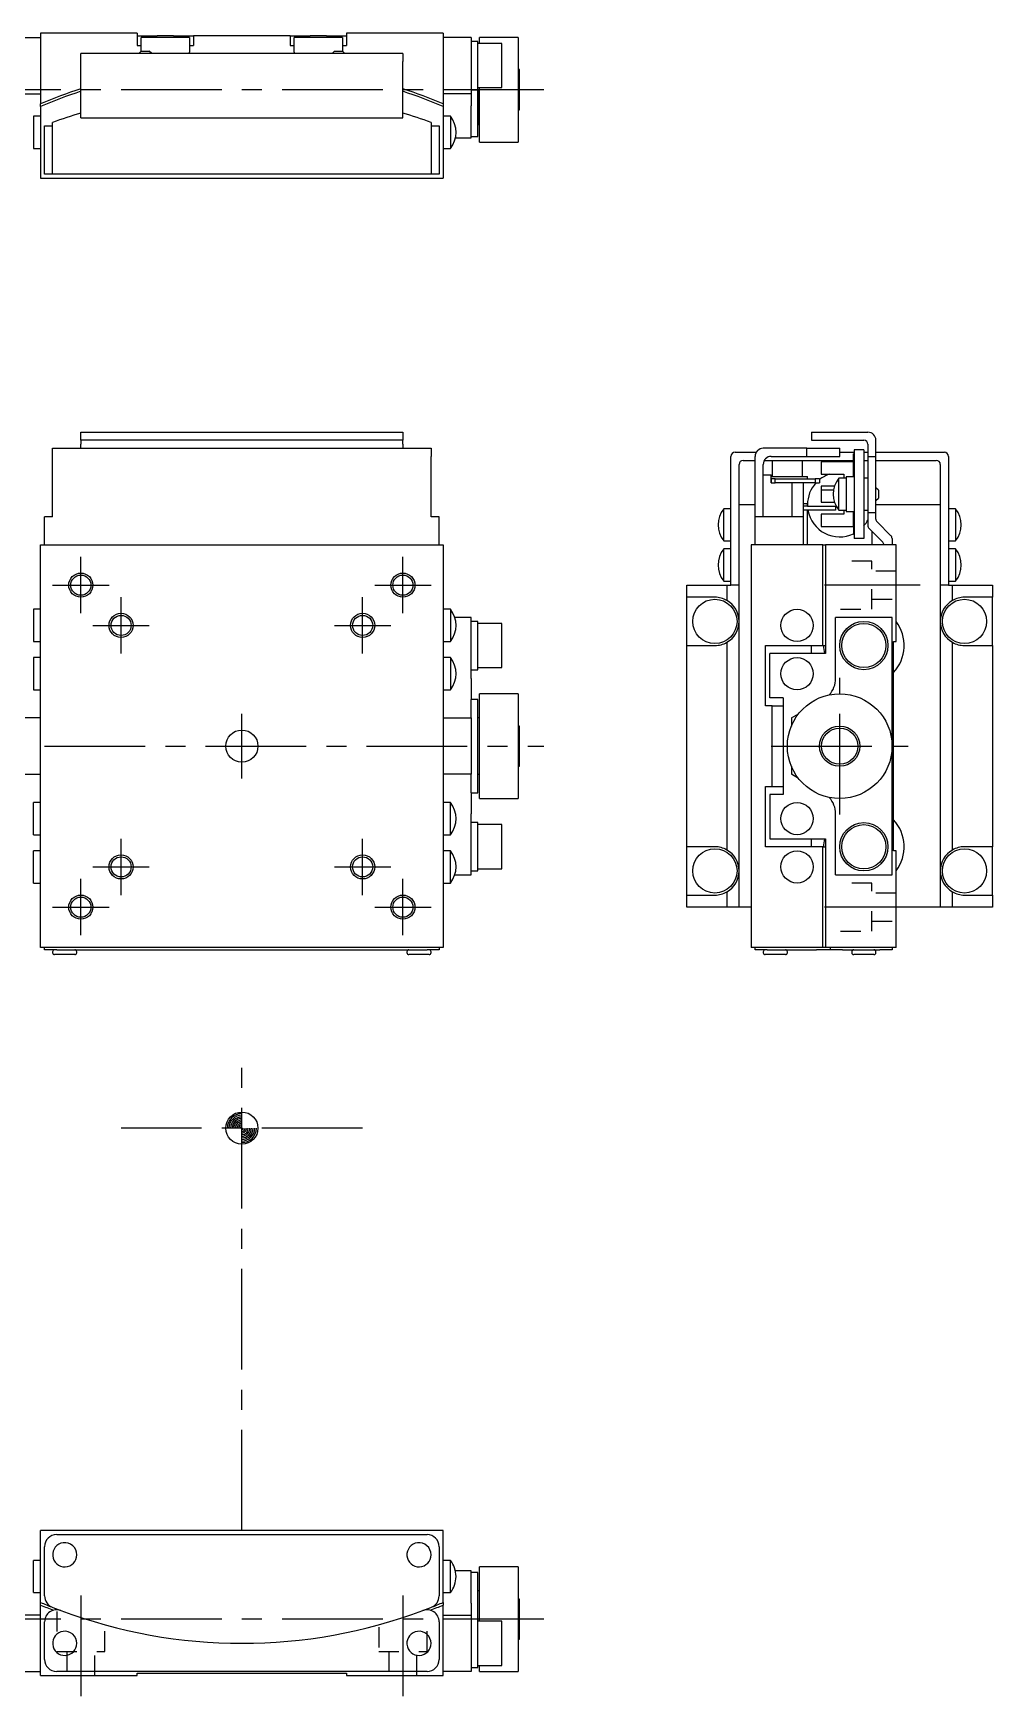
# Model space of a CAD drawing. Extents: x 56 to 595, y 17 to 322.
# Drawn here: x 224.9 to 344, y 102.5 to 309.5 of the extents above; entities that cross this region are included whole.
import ezdxf

# ---------------------------------------------------------------- set-up
doc = ezdxf.new("R2010")
doc.units = 0
doc.header["$LTSCALE"] = 10
doc.linetypes.add('CENTER', pattern=[2, 1.25, -0.25, 0.25, -0.25])
doc.linetypes.add('DOT', pattern=[0.5, 0.25, -0.25])
for name, color, linetype in [('1', 7, 'CONTINUOUS'), ('11', 7, 'CONTINUOUS'), ('15', 7, 'CONTINUOUS')]:
    doc.layers.add(name, color=color, linetype=linetype)

msp = doc.modelspace()

# ---------------------------------------------------------------- linework, layer by layer
at = {"layer": '1', "color": 7, "linetype": 'CONTINUOUS'}
for p, q in [((222.249999, 309), (225.749999, 309)), ((225.749999, 309.5), (225.749999, 300.740949)), ((237.749999, 309.5), (225.749999, 309.5)), ((237.749999, 309.5), (237.749999, 308)), ((237.749999, 309.2), (240.249999, 309.2)), ((244.249999, 309), (238.249999, 309)), ((238.249999, 308.853553), (238.249999, 309)), ((238.249999, 307.3), (238.249999, 308.853553)), ((242.249999, 309.2), (240.249999, 309.2)), ((242.249999, 309.2), (244.749999, 309.2)), ((244.249999, 309), (244.249999, 308.853553)), ((244.249999, 308.853553), (244.249999, 307.146447)), ((244.749999, 309.2), (244.749999, 308)), ((256.749999, 309.2), (244.749999, 309.2)), ((256.749999, 309.2), (256.749999, 308)), ((256.749999, 309.2), (259.249999, 309.2)), ((263.249999, 309), (257.249999, 309)), ((257.249999, 308.853553), (257.249999, 309)), ((257.249999, 307.146447), (257.249999, 308.853553)), ((261.249999, 309.2), (259.249999, 309.2)), ((261.249999, 309.2), (263.749999, 309.2)), ((263.249999, 309), (263.249999, 308.853553)), ((263.249999, 308.853553), (263.249999, 307.3)), ((263.749999, 309.5), (263.749999, 308)), ((275.749999, 309.5), (263.749999, 309.5)), ((275.749999, 309.5), (275.749999, 300.740949)), ((279.249999, 309), (275.749999, 309)), ((279.249999, 309), (279.249999, 302)), ((280.049999, 308.5), (279.249999, 308.5)), ((280.049999, 302.5), (280.049999, 308.5)), ((280.249999, 308.25), (280.249999, 309)), ((285.049999, 309), (280.249999, 309)), ((285.049999, 309), (285.049999, 296)), ((230.749999, 306), (230.749999, 307)), ((270.749999, 307), (230.749999, 307)), ((237.749999, 308), (238.249999, 308)), ((238.249999, 307.3), (237.949999, 307)), ((238.249999, 307.3), (239.249999, 307.3)), ((239.549999, 307), (239.249999, 307.3)), ((244.249999, 308), (244.749999, 308)), ((244.249999, 307), (244.249999, 307.146447)), ((256.749999, 308), (257.249999, 308)), ((257.249999, 307.146447), (257.249999, 307)), ((262.249999, 307.3), (261.949999, 307)), ((262.249999, 307.3), (263.249999, 307.3)), ((263.249999, 308), (263.749999, 308)), ((263.549999, 307), (263.249999, 307.3)), ((270.749999, 307), (270.749999, 306)), ((283.049999, 308.25), (280.049999, 308.25)), ((283.049999, 305.5), (283.049999, 308.25)), ((230.749999, 299), (230.749999, 306)), ((270.749999, 299), (270.749999, 306)), ((283.049999, 302.75), (283.049999, 305.5)), ((285.249999, 305), (285.049999, 305)), ((285.249999, 304.5999), (285.249999, 305)), ((285.249999, 302.5), (285.249999, 304.5999)), ((279.249999, 302.5), (280.049999, 302.5)), ((280.049999, 302.75), (283.049999, 302.75)), ((280.049999, 296.700338), (280.049999, 302.5)), ((280.049999, 302.5), (280.049999, 298.090257)), ((280.249999, 296), (280.249999, 302.75)), ((285.249999, 300.4001), (285.249999, 302.5)), ((222.249999, 302), (225.749999, 302)), ((225.749999, 300.415193), (225.749999, 300.740949)), ((225.749999, 300.415193), (225.749999, 291.5)), ((279.249999, 302), (275.749999, 302)), ((275.749999, 300.740949), (275.749999, 300.415193)), ((275.749999, 300.415193), (275.749999, 291.5)), ((279.249999, 302), (279.249999, 300.5)), ((279.249999, 296.5), (279.249999, 300.5)), ((285.249999, 300), (285.249999, 300.4001)), ((224.851999, 299.2), (224.851999, 295.2)), ((225.749998, 299.2), (224.851999, 299.2)), ((225.749998, 299.2), (224.851999, 299.2)), ((227.249999, 293), (227.249999, 298.43747)), ((230.749999, 299), (270.749999, 299)), ((274.249999, 298.43747), (274.249999, 293)), ((276.647999, 299.2), (275.75, 299.2)), ((276.647999, 299.2), (275.75, 299.2)), ((276.647999, 299.2), (276.647999, 295.2)), ((280.049999, 296.7), (280.049999, 299)), ((280.049999, 299), (280.049999, 298.09)), ((280.049999, 299), (280.249999, 299)), ((285.049999, 300), (285.249999, 300)), ((226.249999, 292), (226.249999, 298)), ((226.249999, 298), (227.249999, 298)), ((274.249999, 298), (275.249999, 298)), ((275.249999, 298), (275.249999, 292)), ((277.272499, 296.5), (279.249999, 296.5)), ((279.249999, 296.7), (280.049999, 296.7)), ((280.049999, 296.7), (280.049999, 296.700338)), ((224.851999, 295.2), (225.749998, 295.2)), ((224.851999, 295.2), (225.749998, 295.2)), ((275.75, 295.2), (276.647999, 295.2)), ((275.75, 295.2), (276.647999, 295.2)), ((280.249999, 296), (285.049999, 296)), ((227.249999, 292), (226.249999, 292)), ((227.249999, 292), (227.249999, 293)), ((274.249999, 292), (227.249999, 292)), ((274.249999, 293), (274.249999, 292)), ((275.249999, 292), (274.249999, 292)), ((225.749999, 291.5), (275.749999, 291.5)), ((230.749999, 259.95), (270.749999, 259.95)), ((230.749999, 258.95), (230.749999, 259.95)), ((270.749999, 258.95), (230.749999, 258.95)), ((230.749999, 258.95), (230.749999, 258.45)), ((270.749999, 259.95), (270.749999, 258.95)), ((270.749999, 258.45), (270.749999, 258.95)), ((321.5, 259.95), (321.5, 258.95)), ((321.5, 259.95), (328.5, 259.95)), ((321.5, 258.95), (328, 258.95)), ((329.5, 256.95), (329.5, 258.95)), ((227.249999, 257.95), (274.249999, 257.95)), ((227.249999, 256.95), (227.249999, 257.95)), ((227.249999, 249.45), (227.249999, 256.95)), ((230.749999, 257.95), (230.749999, 258.45)), ((270.749999, 258.45), (270.749999, 257.95)), ((274.249999, 257.95), (274.249999, 256.95)), ((274.249999, 249.45), (274.249999, 256.95)), ((311.5, 240.95), (311.5, 256.95)), ((312, 257.45), (314.633975, 257.45)), ((314.5, 249.45), (314.5, 256.95)), ((320.93747, 257.95), (315.5, 257.95)), ((316.5, 256.95), (320.93747, 256.95)), ((320.93747, 256.95), (320.93747, 257.95)), ((320.93747, 257.95), (325, 257.95)), ((320.93747, 256.95), (325, 256.95)), ((325, 256.95), (325, 257.95)), ((325, 257.45), (326.8, 257.45)), ((326.7, 256.25), (326.7, 257.25)), ((326.8, 257.25), (326.7, 257.25)), ((328, 257.75), (326.8, 257.75)), ((326.8, 257.75), (326.8, 246.75)), ((328, 257.75), (328, 246.75)), ((328, 257.45), (328.5, 257.45)), ((328.5, 258.45), (328.5, 256.95)), ((328.5, 256.95), (329.5, 256.95)), ((328.5, 256.95), (328.5, 249.95)), ((329.5, 257.45), (338, 257.45)), ((329.5, 249.95), (329.5, 256.95)), ((338.5, 256.95), (338.5, 240.95)), ((312.5, 250.95), (312.5, 255.95)), ((313, 256.45), (314.5, 256.45)), ((315.5, 249.45), (315.5, 255.95)), ((315.5, 254.65), (316.5, 254.65)), ((315.633975, 256.45), (316.6, 256.45)), ((316.5, 253.65), (316.5, 254.65)), ((316.6, 256.45), (320.4, 256.45)), ((316.6, 256.45), (316.6, 254.45)), ((320.4, 256.45), (326.7, 256.45)), ((320.4, 254.45), (320.4, 256.45)), ((322.7, 256.25), (322.7, 254.75)), ((326.7, 256.25), (322.7, 256.25)), ((322.7, 254.75), (325.5, 254.75)), ((325.5, 254.75), (325.5, 254.25)), ((326.7, 254.4), (326.7, 256.25)), ((326.8, 255.25), (326.7, 255.25)), ((328, 256.45), (328.5, 256.45)), ((329.5, 256.45), (337, 256.45)), ((337.5, 255.95), (337.5, 250.95)), ((316.5, 254.45), (321, 254.45)), ((316.500137, 253.65), (316.5, 253.65)), ((316.500137, 254.15), (316.500137, 253.65)), ((317.00015, 254.15), (316.500137, 254.15)), ((316.500137, 253.65), (317.00015, 253.65)), ((317.00015, 253.65), (317.00015, 254.15)), ((317.00015, 254.15), (321.954194, 254.15)), ((321.954194, 253.65), (317.00015, 253.65)), ((319.089384, 249.45), (319.089384, 253.65)), ((320.5, 249.45), (320.5, 253.65)), ((321, 254.15), (321, 254.45)), ((321.954194, 254.15), (321.954194, 253.65)), ((322.500112, 254.15), (321.954194, 254.15)), ((321.954194, 253.65), (322.500112, 253.65)), ((322.500112, 254.15), (322.500112, 253.65)), ((322.7, 253.25), (322.7, 252.75)), ((324.360263, 253.25), (322.7, 253.25)), ((322.7, 252.75), (322.7, 251.25)), ((324.239304, 252.75), (322.7, 252.75)), ((324.902001, 252.25), (324.902001, 254.25)), ((325.8, 254.25), (324.902001, 254.25)), ((326.8, 254.4), (325.8, 254.4)), ((325.8, 254.4), (325.8, 250.1)), ((328.5, 254.25), (328, 254.25)), ((329.8, 252.75), (329.5, 253.05)), ((329.8, 252.75), (329.8, 252.25)), ((312.5, 240.95), (312.5, 250.95)), ((312.5, 240.95), (312.5, 250.95)), ((312.5, 250.95), (314.5, 250.95)), ((321, 251.05), (320.5, 251.05)), ((321, 250.75), (320.5, 250.75)), ((321, 250.75), (321, 251.05)), ((321, 250.75), (321, 250.95)), ((321, 250.75), (324.5, 250.75)), ((322.7, 251.25), (324.360263, 251.25)), ((324.5, 250.75), (324.5, 250.25)), ((324.5, 250.75), (324.5, 250.25)), ((324.902001, 250.25), (324.902001, 252.25)), ((329.5, 251.45), (329.8, 251.75)), ((329.5, 250.95), (337.5, 250.95)), ((329.8, 252.25), (329.8, 251.75)), ((337.5, 250.95), (337.5, 240.95)), ((337.5, 250.95), (337.5, 240.95)), ((226.249999, 245.95), (226.249999, 249.45)), ((227.249999, 249.45), (226.249999, 249.45)), ((275.249999, 249.45), (274.249999, 249.45)), ((275.249999, 245.95), (275.249999, 249.45)), ((310.602001, 246.45), (310.602001, 250.45)), ((311.5, 250.45), (310.602001, 250.45)), ((314.5, 245.95), (314.5, 249.45)), ((320.5, 249.45), (314.5, 249.45)), ((324.5, 250.25), (320.5, 250.25)), ((320.5, 245.95), (320.5, 249.45)), ((321, 245.95), (321, 250.25)), ((322.7, 249.75), (322.7, 248.25)), ((325.5, 249.75), (322.7, 249.75)), ((324.902001, 250.25), (325.8, 250.25)), ((325.5, 250.25), (325.5, 249.75)), ((325.8, 250.1), (326.8, 250.1)), ((326.7, 248.25), (326.7, 250.1)), ((326.8, 249.25), (326.7, 249.25)), ((328, 250.25), (328.5, 250.25)), ((329.5, 249.95), (328.5, 249.95)), ((328.5, 249.95), (328.5, 248.357107)), ((329.5, 249.157107), (329.5, 249.95)), ((331.353553, 247.096447), (329.646447, 248.803553)), ((339.397999, 250.45), (338.5, 250.45)), ((339.397999, 250.45), (339.397999, 246.45)), ((310.602001, 246.45), (311.5, 246.45)), ((322.7, 248.25), (326.7, 248.25)), ((326.7, 248.25), (326.7, 247.25)), ((326.8, 247.25), (326.7, 247.25)), ((328, 246.75), (326.8, 246.75)), ((328.646447, 248.003553), (330.353553, 246.296447)), ((329, 247.65), (329, 245.95)), ((331.5, 246.742893), (331.5, 245.95)), ((338.5, 246.45), (339.397999, 246.45)), ((225.749999, 195.95), (225.749999, 245.95)), ((225.749999, 245.95), (275.749999, 245.95)), ((275.749999, 245.95), (275.749999, 195.95)), ((310.602001, 241.45), (310.602001, 245.45)), ((311.5, 245.45), (310.602001, 245.45)), ((314, 245.95), (314, 195.95)), ((322.915193, 245.95), (314, 245.95)), ((322.915193, 233.449997), (322.915193, 245.95)), ((322.915193, 245.95), (323.240949, 245.95)), ((323.240949, 245.95), (323.240949, 232.45)), ((332, 245.95), (323.240949, 245.95)), ((332, 233.95), (332, 245.95)), ((339.397999, 245.45), (338.5, 245.45)), ((339.397999, 245.45), (339.397999, 241.45)), ((306, 239.45), (306, 240.95)), ((306, 240.95), (311, 240.95)), ((310.602001, 241.45), (311.5, 241.45)), ((311, 240.95), (311, 239.048076)), ((311, 240.95), (311.5, 240.95)), ((312.5, 240.95), (311.5, 240.95)), ((312.5, 200.95), (312.5, 240.95)), ((337.5, 240.95), (337.5, 200.95)), ((338.5, 240.95), (337.5, 240.95)), ((338.5, 241.45), (339.397999, 241.45)), ((338.5, 240.95), (339, 240.95)), ((339, 239.048076), (339, 240.95)), ((339, 240.95), (344, 240.95)), ((344, 240.95), (344, 239.45)), ((309.5, 239.45), (306, 239.45)), ((306, 233.45), (306, 239.45)), ((344, 239.45), (340.5, 239.45)), ((344, 233.45), (344, 239.45)), ((224.851999, 237.949997), (224.851999, 235.949997)), ((225.749998, 237.949997), (224.851999, 237.949997)), ((276.647999, 237.949997), (275.75, 237.949997)), ((276.647999, 237.949997), (276.647999, 235.949997)), ((279.249999, 236.95), (277.189736, 236.95)), ((279.249999, 229.357477), (279.249999, 236.95)), ((280.049999, 236.45), (279.249999, 236.45)), ((280.049999, 233.45), (280.049999, 236.45)), ((283.049999, 236.2), (280.049999, 236.2)), ((283.049999, 230.7), (283.049999, 236.2)), ((283.049999, 230.7), (283.049999, 236.2)), ((324.5, 229.357477), (324.5, 236.95)), ((331.5, 236.95), (324.5, 236.95)), ((331.5, 220.95), (331.5, 236.95)), ((224.851999, 235.949997), (224.851999, 233.949997)), ((224.851999, 233.949997), (225.749998, 233.949997)), ((275.75, 233.949997), (276.647999, 233.949997)), ((276.647999, 235.949997), (276.647999, 233.949997)), ((331.7, 233.95), (332, 233.95)), ((331.7, 207.95), (331.7, 233.95)), ((224.851999, 231.949997), (224.851999, 229.949997)), ((225.749998, 231.949997), (224.851999, 231.949997)), ((276.647999, 231.949997), (275.75, 231.949997)), ((276.647999, 231.949997), (276.647999, 229.949997)), ((280.049999, 230.45), (280.049999, 233.45)), ((306, 208.45), (306, 233.45)), ((306, 233.45), (309.5, 233.45)), ((311, 233.851924), (311, 208.048076)), ((315.780788, 233.45), (322.915193, 233.449997)), ((315.780788, 225.95), (315.780788, 233.45)), ((323.240949, 232.45), (316.335456, 232.449997)), ((316.335456, 226.949997), (316.335456, 232.449997)), ((321.5, 232.449997), (321.5, 233.45)), ((322.915193, 233.449997), (323.240949, 233.449997)), ((339, 208.048076), (339, 233.851924)), ((340.5, 233.45), (344, 233.45)), ((344, 233.45), (344, 208.45)), ((224.851999, 229.949997), (224.851999, 227.949997)), ((276.647999, 229.949997), (276.647999, 227.949997)), ((279.249999, 230.45), (280.049999, 230.45)), ((280.049999, 230.7), (283.049999, 230.7)), ((224.851999, 227.949997), (225.749998, 227.949997)), ((275.75, 227.949997), (276.647999, 227.949997)), ((279.249999, 229.357477), (279.249999, 226.759401)), ((279.249999, 224.45), (279.249999, 226.759401)), ((280.049999, 226.75), (279.249999, 226.75)), ((280.049999, 221.0126), (280.049999, 226.75)), ((280.249999, 214.45), (280.249999, 227.45)), ((285.049999, 227.45), (280.249999, 227.45)), ((285.049999, 227.45), (285.049999, 214.45)), ((316.61238, 225.95), (315.780788, 225.95)), ((318, 226.95), (316.335456, 226.949997)), ((316.61238, 215.95), (316.61238, 225.95)), ((316.61238, 225.95), (318, 225.95)), ((318, 226.95), (318, 214.95)), ((225.749999, 224.45), (222.249999, 224.45)), ((275.749999, 224.45), (279.249999, 224.45)), ((279.249999, 224.45), (279.249999, 217.45)), ((280.249999, 224.45), (280.049999, 224.45)), ((319, 224.45), (319.885176, 224.961057)), ((319, 224.45), (319, 223.45)), ((285.249999, 223.45), (285.049999, 223.45)), ((285.249999, 223.2), (285.249999, 223.45)), ((285.249999, 218.45), (285.249999, 223.45)), ((280.049999, 215.15), (280.049999, 221.0126)), ((331.5, 204.95), (331.5, 220.95)), ((222.249999, 217.45), (225.749999, 217.45)), ((279.249999, 217.45), (275.749999, 217.45)), ((279.249999, 215.140599), (279.249999, 217.45)), ((280.049999, 217.45), (280.249999, 217.45)), ((285.049999, 218.45), (285.249999, 218.45)), ((285.249999, 218.45), (285.249999, 218.7)), ((319, 218.45), (319, 217.45)), ((319.885176, 216.938943), (319, 217.45)), ((315.780788, 215.95), (316.61238, 215.95)), ((315.780788, 208.45), (315.780788, 215.95)), ((316.61238, 215.95), (318, 215.95)), ((224.851999, 211.950003), (224.851999, 213.950003)), ((225.749998, 213.950003), (224.851999, 213.950003)), ((276.647999, 213.950003), (275.75, 213.950003)), ((276.647999, 211.950003), (276.647999, 213.950003)), ((279.249999, 215.15), (280.049999, 215.15)), ((279.249999, 215.140599), (279.249999, 212.542523)), ((280.249999, 214.45), (285.049999, 214.45)), ((318, 214.95), (316.335456, 214.950003)), ((316.335456, 214.950003), (316.335456, 209.450003)), ((224.851999, 209.950003), (224.851999, 211.950003)), ((276.647999, 209.950003), (276.647999, 211.950003)), ((279.249999, 204.95), (279.249999, 212.542523)), ((280.049999, 211.45), (279.249999, 211.45)), ((280.049999, 208.45), (280.049999, 211.45)), ((283.049999, 211.2), (280.049999, 211.2)), ((283.049999, 205.7), (283.049999, 211.2)), ((283.049999, 205.7), (283.049999, 211.2)), ((324.5, 204.95), (324.5, 212.542523)), ((224.851999, 209.950003), (225.749998, 209.950003)), ((275.75, 209.950003), (276.647999, 209.950003)), ((316.335456, 209.450003), (323.240949, 209.45)), ((321.5, 208.45), (321.5, 209.450003)), ((323.240949, 209.45), (323.240949, 195.95)), ((224.851999, 205.950003), (224.851999, 207.950003)), ((225.749998, 207.950003), (224.851999, 207.950003)), ((276.647999, 207.950003), (275.75, 207.950003)), ((276.647999, 205.950003), (276.647999, 207.950003)), ((280.049999, 205.45), (280.049999, 208.45)), ((309.5, 208.45), (306, 208.45)), ((306, 202.45), (306, 208.45)), ((322.915193, 208.450003), (315.780788, 208.45)), ((322.915193, 195.95), (322.915193, 208.450003)), ((322.915193, 208.450003), (323.240949, 208.450003)), ((332, 207.95), (331.7, 207.95)), ((332, 195.95), (332, 207.95)), ((344, 208.45), (340.5, 208.45)), ((344, 202.45), (344, 208.45)), ((224.851999, 203.950003), (224.851999, 205.950003)), ((276.647999, 203.950003), (276.647999, 205.950003)), ((277.189736, 204.95), (279.249999, 204.95)), ((279.249999, 205.45), (280.049999, 205.45)), ((280.049999, 205.7), (283.049999, 205.7)), ((324.5, 204.95), (331.5, 204.95)), ((224.851999, 203.950003), (225.749998, 203.950003)), ((275.75, 203.950003), (276.647999, 203.950003)), ((306, 200.95), (306, 202.45)), ((306, 202.45), (309.5, 202.45)), ((311, 200.95), (306, 200.95)), ((311, 202.851924), (311, 200.95)), ((312.5, 200.95), (311, 200.95)), ((314, 200.95), (312.5, 200.95)), ((337.5, 200.95), (332, 200.95)), ((339, 200.95), (337.5, 200.95)), ((339, 200.95), (339, 202.851924)), ((344, 200.95), (339, 200.95)), ((340.5, 202.45), (344, 202.45)), ((344, 202.45), (344, 200.95)), ((275.749999, 195.95), (225.749999, 195.95)), ((226.249999, 195.65), (226.249999, 195.95)), ((227.749999, 195.65), (226.249999, 195.65)), ((227.249999, 195.4), (227.249999, 195.3)), ((228.593377, 195.05), (227.499999, 195.05)), ((227.749999, 195.65), (273.749999, 195.65)), ((229.999999, 195.05), (228.593377, 195.05)), ((230.249999, 195.3), (230.249999, 195.4)), ((271.249999, 195.4), (271.249999, 195.3)), ((272.593377, 195.05), (271.499999, 195.05)), ((273.999999, 195.05), (272.593377, 195.05)), ((275.249999, 195.65), (273.749999, 195.65)), ((274.249999, 195.3), (274.249999, 195.4)), ((275.249999, 195.95), (275.249999, 195.65)), ((322.915193, 195.95), (314, 195.95)), ((314.5, 195.65), (314.5, 195.95)), ((316, 195.65), (314.5, 195.65)), ((315.5, 195.4), (315.5, 195.3)), ((318.25, 195.05), (315.75, 195.05)), ((316, 195.65), (322.114112, 195.65)), ((318.5, 195.3), (318.5, 195.4)), ((323.508851, 195.65), (322.114112, 195.65)), ((323.240949, 195.95), (322.915193, 195.95)), ((332, 195.95), (323.240949, 195.95)), ((323.829031, 195.65), (323.508851, 195.65)), ((323.829031, 195.95), (323.829031, 195.65)), ((325.329031, 195.65), (323.829031, 195.65)), ((325.329031, 195.65), (330, 195.65)), ((326.5, 195.4), (326.5, 195.3)), ((329.25, 195.05), (326.75, 195.05)), ((329.5, 195.3), (329.5, 195.4)), ((331.5, 195.65), (330, 195.65)), ((331.5, 195.95), (331.5, 195.65)), ((225.749999, 114.584807), (225.749999, 123.5)), ((275.749999, 123.5), (225.749999, 123.5)), ((227.749999, 123), (273.749999, 123)), ((275.749999, 114.584807), (275.749999, 123.5)), ((226.249999, 115.385888), (226.249999, 121.5)), ((275.249999, 121.5), (275.249999, 115.385888)), ((224.851999, 115.8), (224.851999, 119.8)), ((225.749998, 119.8), (224.851999, 119.8)), ((225.749998, 119.8), (224.851999, 119.8)), ((276.647999, 119.8), (275.75, 119.8)), ((276.647999, 119.8), (275.75, 119.8)), ((276.647999, 115.8), (276.647999, 119.8)), ((279.249999, 118.5), (277.272499, 118.5)), ((279.249999, 114.5), (279.249999, 118.5)), ((280.049999, 118.3), (279.249999, 118.3)), ((280.049999, 112.5), (280.049999, 118.3)), ((280.249999, 112.25), (280.249999, 119)), ((285.049999, 119), (280.249999, 119)), ((285.049999, 119), (285.049999, 106)), ((280.249999, 116), (280.049999, 116)), ((224.851999, 115.8), (225.749998, 115.8)), ((224.851999, 115.8), (225.749998, 115.8)), ((225.749999, 114.259051), (225.749999, 114.584807)), ((225.749999, 105.5), (225.749999, 114.259051)), ((275.749999, 114.584807), (275.749999, 114.259051)), ((275.749999, 105.5), (275.749999, 114.259051)), ((275.75, 115.8), (276.647999, 115.8)), ((275.75, 115.8), (276.647999, 115.8)), ((279.249999, 114.5), (279.249999, 113)), ((285.249999, 115), (285.049999, 115)), ((285.249999, 114.75), (285.249999, 115)), ((285.249999, 114.5999), (285.249999, 115)), ((285.249999, 113.147048), (285.249999, 114.5999)), ((225.749999, 113), (222.249999, 113)), ((226.249999, 107.5), (226.249999, 112.170969)), ((275.249999, 112.170969), (275.249999, 107.5)), ((275.749999, 113), (279.249999, 113)), ((279.249999, 113), (279.249999, 106)), ((280.049999, 112.5), (279.249999, 112.5)), ((280.049999, 106.5), (280.049999, 112.5)), ((283.049999, 112.25), (280.049999, 112.25)), ((283.049999, 109.5), (283.049999, 112.25)), ((283.049999, 106.75), (283.049999, 112.25)), ((285.249999, 112.761321), (285.249999, 113.147048)), ((285.249999, 112.595031), (285.249999, 112.761321)), ((285.249999, 112.404969), (285.249999, 112.595031)), ((285.249999, 110.4001), (285.249999, 112.404969)), ((285.049999, 110), (285.249999, 110)), ((285.249999, 110), (285.249999, 110.4001)), ((285.249999, 110), (285.249999, 110.25)), ((283.049999, 106.75), (283.049999, 109.5)), ((222.249999, 106), (225.749999, 106)), ((273.749999, 106), (227.749999, 106)), ((237.749999, 105.8), (263.749999, 105.8)), ((237.749999, 105.5), (237.749999, 105.8)), ((263.749999, 105.8), (263.749999, 105.5)), ((279.249999, 106), (275.749999, 106)), ((279.249999, 106.5), (280.049999, 106.5)), ((280.049999, 106.75), (283.049999, 106.75)), ((280.249999, 106), (280.249999, 106.75)), ((280.249999, 106), (285.049999, 106)), ((225.749999, 105.5), (237.749999, 105.5)), ((263.749999, 105.5), (275.749999, 105.5))]:
    msp.add_line(p, q, dxfattribs=at)
at = {"layer": '1', "color": 4, "linetype": 'DOT'}
for p, q in [((329, 243.95), (325.110443, 243.95)), ((329, 237.95), (329, 243.95)), ((332, 242.7), (329, 242.7)), ((329, 239.2), (332, 239.2)), ((325.110432, 237.95), (329, 237.95)), ((329, 203.95), (325.110443, 203.95)), ((329, 197.95), (329, 203.95)), ((332, 202.7), (329, 202.7)), ((329, 199.2), (332, 199.2)), ((325.110432, 197.95), (329, 197.95)), ((227.749999, 113.454096), (227.749999, 108.5)), ((273.749999, 108.5), (273.749999, 113.454267)), ((233.749999, 108.5), (233.749999, 111.487985)), ((267.749999, 111.488153), (267.749999, 108.5)), ((227.749999, 108.5), (233.749999, 108.5)), ((228.999999, 108.5), (228.999999, 105.5)), ((232.499999, 105.5), (232.499999, 108.5)), ((267.749999, 108.5), (273.749999, 108.5)), ((268.999999, 108.5), (268.999999, 105.5)), ((272.499999, 105.5), (272.499999, 108.5))]:
    msp.add_line(p, q, dxfattribs=at)
at = {"layer": '1', "color": 4, "linetype": 'CONTINUOUS'}
for centre, radius in [((230.749999, 240.95), 1.5), ((270.749999, 240.95), 1.5), ((235.749999, 235.95), 1.5), ((265.749999, 235.95), 1.5), ((325, 220.95), 2.25), ((235.749999, 205.95), 1.5), ((265.749999, 205.95), 1.5), ((230.749999, 200.95), 1.5), ((270.749999, 200.95), 1.5)]:
    msp.add_circle(centre, radius, dxfattribs=at)
at = {"layer": '1', "color": 7, "linetype": 'CONTINUOUS'}
for centre, radius in [((230.749999, 240.95), 1.25), ((270.749999, 240.95), 1.25), ((309.5, 236.45), 2.75), ((340.5, 236.45), 2.75), ((235.749999, 235.95), 1.25), ((265.749999, 235.95), 1.25), ((319.7, 235.949997), 2), ((328, 233.45), 3), ((328, 233.45), 2.75), ((319.7, 229.949997), 2), ((325, 220.95), 6.5), ((250.749999, 220.95), 2), ((325, 220.95), 2.5), ((319.7, 211.950003), 2), ((328, 208.45), 3), ((328, 208.45), 2.75), ((235.749999, 205.95), 1.25), ((265.749999, 205.95), 1.25), ((309.5, 205.45), 2.75), ((319.7, 205.950003), 2), ((340.5, 205.45), 2.75), ((230.749999, 200.95), 1.25), ((270.749999, 200.95), 1.25)]:
    msp.add_circle(centre, radius, dxfattribs=at)
for centre, radius, start, end in [((250.749999, 241.5), 64.3, 108.122037, 112.880007), ((250.749999, 241.5), 64, 108.209957, 112.993394), ((250.749999, 241.5), 64.3, 67.119993, 71.877963), ((250.749999, 241.5), 64, 67.006606, 71.790043), ((250.749999, 232.5), 70, 106.60155, 109.615979), ((250.749999, 232.5), 70, 70.384021, 73.39845), ((274.15, 297.2), 3.2, 321.317813, 38.682187), ((328, 258.45), 0.5, 0, 90), ((328.5, 258.95), 1, 0, 90), ((312, 256.95), 0.5, 90, 180), ((315.5, 256.95), 1, 90, 180), ((316.5, 255.95), 1, 90, 180), ((338, 256.95), 0.5, 0, 90), ((313, 255.95), 0.5, 90, 180), ((325, 250.95), 4, 108.194872, 128.680128), ((337, 255.95), 0.5, 0, 90), ((325, 250.95), 4, 137.54585, 180), ((327.4, 252.25), 3.2, 141.317813, 218.682187), ((325, 250.95), 4, 63.256316, 64.849337), ((325, 250.95), 4, 180, 182.865984), ((313.1, 248.45), 3.2, 141.317813, 218.682187), ((325, 250.95), 4, 190.078658, 295.150663), ((325, 250.95), 4, 318.590378, 331.044976), ((330, 249.157107), 0.5, 180, 225), ((336.9, 248.45), 3.2, 321.317813, 38.682187), ((329, 248.357107), 0.5, 180, 225), ((331, 246.742893), 0.5, 0, 45), ((313.1, 243.45), 3.2, 141.317813, 218.682187), ((330, 245.942893), 0.5, 0.814405, 45), ((336.9, 243.45), 3.2, 321.317813, 38.682187), ((309.5, 236.45), 3, 60, 90), ((309.5, 236.45), 3, 0, 60), ((340.5, 236.45), 3, 120, 180), ((340.5, 236.45), 3, 90, 120), ((274.15, 235.949997), 3.2, 321.317813, 38.682187), ((309.5, 236.45), 3, 300, 0), ((328, 233.45), 5, 317.731416, 36.869898), ((340.5, 236.45), 3, 180, 240), ((274.15, 229.949997), 3.2, 321.317813, 38.682187), ((309.5, 236.45), 3, 270, 300), ((328, 233.45), 5, 180, 191.536959), ((340.5, 236.45), 3, 240, 270), ((321.5, 229.357477), 3, 317.192383, 0), ((274.15, 211.950003), 3.2, 321.317813, 38.682187), ((321.5, 212.542523), 3, 0, 42.807617), ((328, 208.45), 5, 323.130102, 42.268584), ((328, 208.45), 5, 168.463041, 180), ((274.15, 205.950003), 3.2, 321.317813, 38.682187), ((309.5, 205.45), 3, 60, 90), ((309.5, 205.45), 3, 0, 60), ((340.5, 205.45), 3, 120, 180), ((340.5, 205.45), 3, 90, 120), ((309.5, 205.45), 3, 300, 0), ((340.5, 205.45), 3, 180, 240), ((309.5, 205.45), 3, 270, 300), ((340.5, 205.45), 3, 240, 270), ((227.499999, 195.4), 0.25, 90, 180), ((227.499999, 195.3), 0.25, 180, 270), ((229.999999, 195.4), 0.25, 0, 90), ((229.999999, 195.3), 0.25, 270, 0), ((271.499999, 195.4), 0.25, 90, 180), ((271.499999, 195.3), 0.25, 180, 270), ((273.999999, 195.4), 0.25, 0, 90), ((273.999999, 195.3), 0.25, 270, 0), ((315.75, 195.4), 0.25, 90, 180), ((315.75, 195.3), 0.25, 180, 270), ((318.25, 195.4), 0.25, 0, 90), ((318.25, 195.3), 0.25, 270, 0), ((326.75, 195.4), 0.25, 90, 180), ((326.75, 195.3), 0.25, 180, 270), ((329.25, 195.4), 0.25, 0, 90), ((329.25, 195.3), 0.25, 270, 0), ((227.749999, 121.5), 1.5, 90, 180), ((273.749999, 121.5), 1.5, 0, 90), ((228.749999, 120.5), 1.5, 97.197951, 0), ((228.749999, 120.5), 1.5, 0, 97.197951), ((272.749999, 120.5), 1.5, 97.197951, 0), ((272.749999, 120.5), 1.5, 0, 97.197951), ((274.15, 117.8), 3.2, 0, 38.682187), ((274.15, 117.8), 3.2, 321.317813, 0), ((250.749999, 173.5), 64, 247.006606, 248.407675), ((250.749999, 173.5), 64.3, 247.119993, 248.648044), ((227.749999, 115.385888), 1.5, 180, 248.407675), ((250.749999, 173.5), 64, 248.407675, 249.442633), ((250.749999, 173.5), 64, 290.557367, 291.592325), ((250.749999, 173.5), 64.3, 291.351956, 292.880007), ((273.749999, 115.385888), 1.5, 291.592325, 0), ((250.749999, 173.5), 64, 291.592325, 292.993394), ((227.749999, 112.170969), 1.5, 69.442633, 180), ((250.749999, 173.5), 64, 249.442633, 290.557367), ((250.749999, 173.5), 64, 249.442633, 290.557367), ((273.749999, 112.170969), 1.5, 0, 110.557367), ((228.749999, 109.5), 1.5, 97.197951, 0), ((228.749999, 109.5), 1.5, 0, 97.197951), ((272.749999, 109.5), 1.5, 97.197951, 0), ((272.749999, 109.5), 1.5, 0, 97.197951), ((227.749999, 107.5), 1.5, 180, 270), ((273.749999, 107.5), 1.5, 270, 0)]:
    msp.add_arc(centre, radius, start, end, dxfattribs=at)
at = {"layer": '11', "color": 4, "linetype": 'CENTER'}
for p, q in [((288.249999, 302.5), (126.249999, 302.5)), ((230.749999, 237.45), (230.749999, 244.45)), ((270.749999, 237.45), (270.749999, 244.45)), ((227.249999, 240.95), (234.249999, 240.95)), ((267.249999, 240.95), (274.249999, 240.95)), ((335, 240.95), (323.110432, 240.95)), ((235.749999, 232.45), (235.749999, 239.45)), ((265.749999, 232.45), (265.749999, 239.45)), ((232.249999, 235.95), (239.249999, 235.95)), ((262.249999, 235.95), (269.249999, 235.95)), ((325, 212.45), (325, 229.45)), ((250.749999, 216.95), (250.749999, 224.95)), ((126.249999, 220.95), (288.249999, 220.95)), ((316.5, 220.95), (333.5, 220.95)), ((235.749999, 202.45), (235.749999, 209.45)), ((265.749999, 202.45), (265.749999, 209.45)), ((232.249999, 205.95), (239.249999, 205.95)), ((262.249999, 205.95), (269.249999, 205.95)), ((230.749999, 197.45), (230.749999, 204.45)), ((270.749999, 197.45), (270.749999, 204.45)), ((227.249999, 200.95), (234.249999, 200.95)), ((267.249999, 200.95), (274.249999, 200.95)), ((332, 200.95), (323.110432, 200.95)), ((250.749999, 123.5), (250.749999, 183.5)), ((265.749999, 173.5), (235.749999, 173.5)), ((230.749999, 115.454096), (230.749999, 102.5)), ((270.749999, 115.454267), (270.749999, 102.5)), ((288.249999, 112.5), (126.249999, 112.5))]:
    msp.add_line(p, q, dxfattribs=at)
at = {"layer": '15', "color": 7, "linetype": 'CONTINUOUS'}
msp.add_circle((250.749999, 173.5), 2, dxfattribs=at)
for centre, radius, start, end in [((250.749999, 173.5), 1.8, 90, 180), ((250.749999, 173.5), 1.6, 90, 180), ((250.749999, 173.5), 1.4, 90, 179.999955), ((250.749999, 173.5), 1.2, 90, 179.99997), ((250.749999, 173.5), 1, 90, 179.999964), ((250.749997, 173.500002), 0.799999, 89.999799, 180.000086), ((250.749999, 173.5), 0.6, 89.99994, 180), ((250.749999, 173.5), 0.4, 90, 180), ((250.749999, 173.5), 0.2, 90, 180), ((250.749999, 173.5), 0.6, 269.99994, 0), ((250.749999, 173.5), 1.8, 270, 0), ((250.749999, 173.5), 1.6, 270, 0), ((250.749999, 173.5), 0.4, 270, 0), ((250.749999, 173.5), 0.2, 270, 0), ((250.749999, 173.5), 1.2, 270, 359.99997), ((250.749999, 173.5), 1.4, 270, 359.999955), ((250.749999, 173.5), 1, 270, 359.999964), ((250.749997, 173.500002), 0.799999, 270.000201, 359.999914)]:
    msp.add_arc(centre, radius, start, end, dxfattribs=at)

doc.saveas('drawing.dxf')
